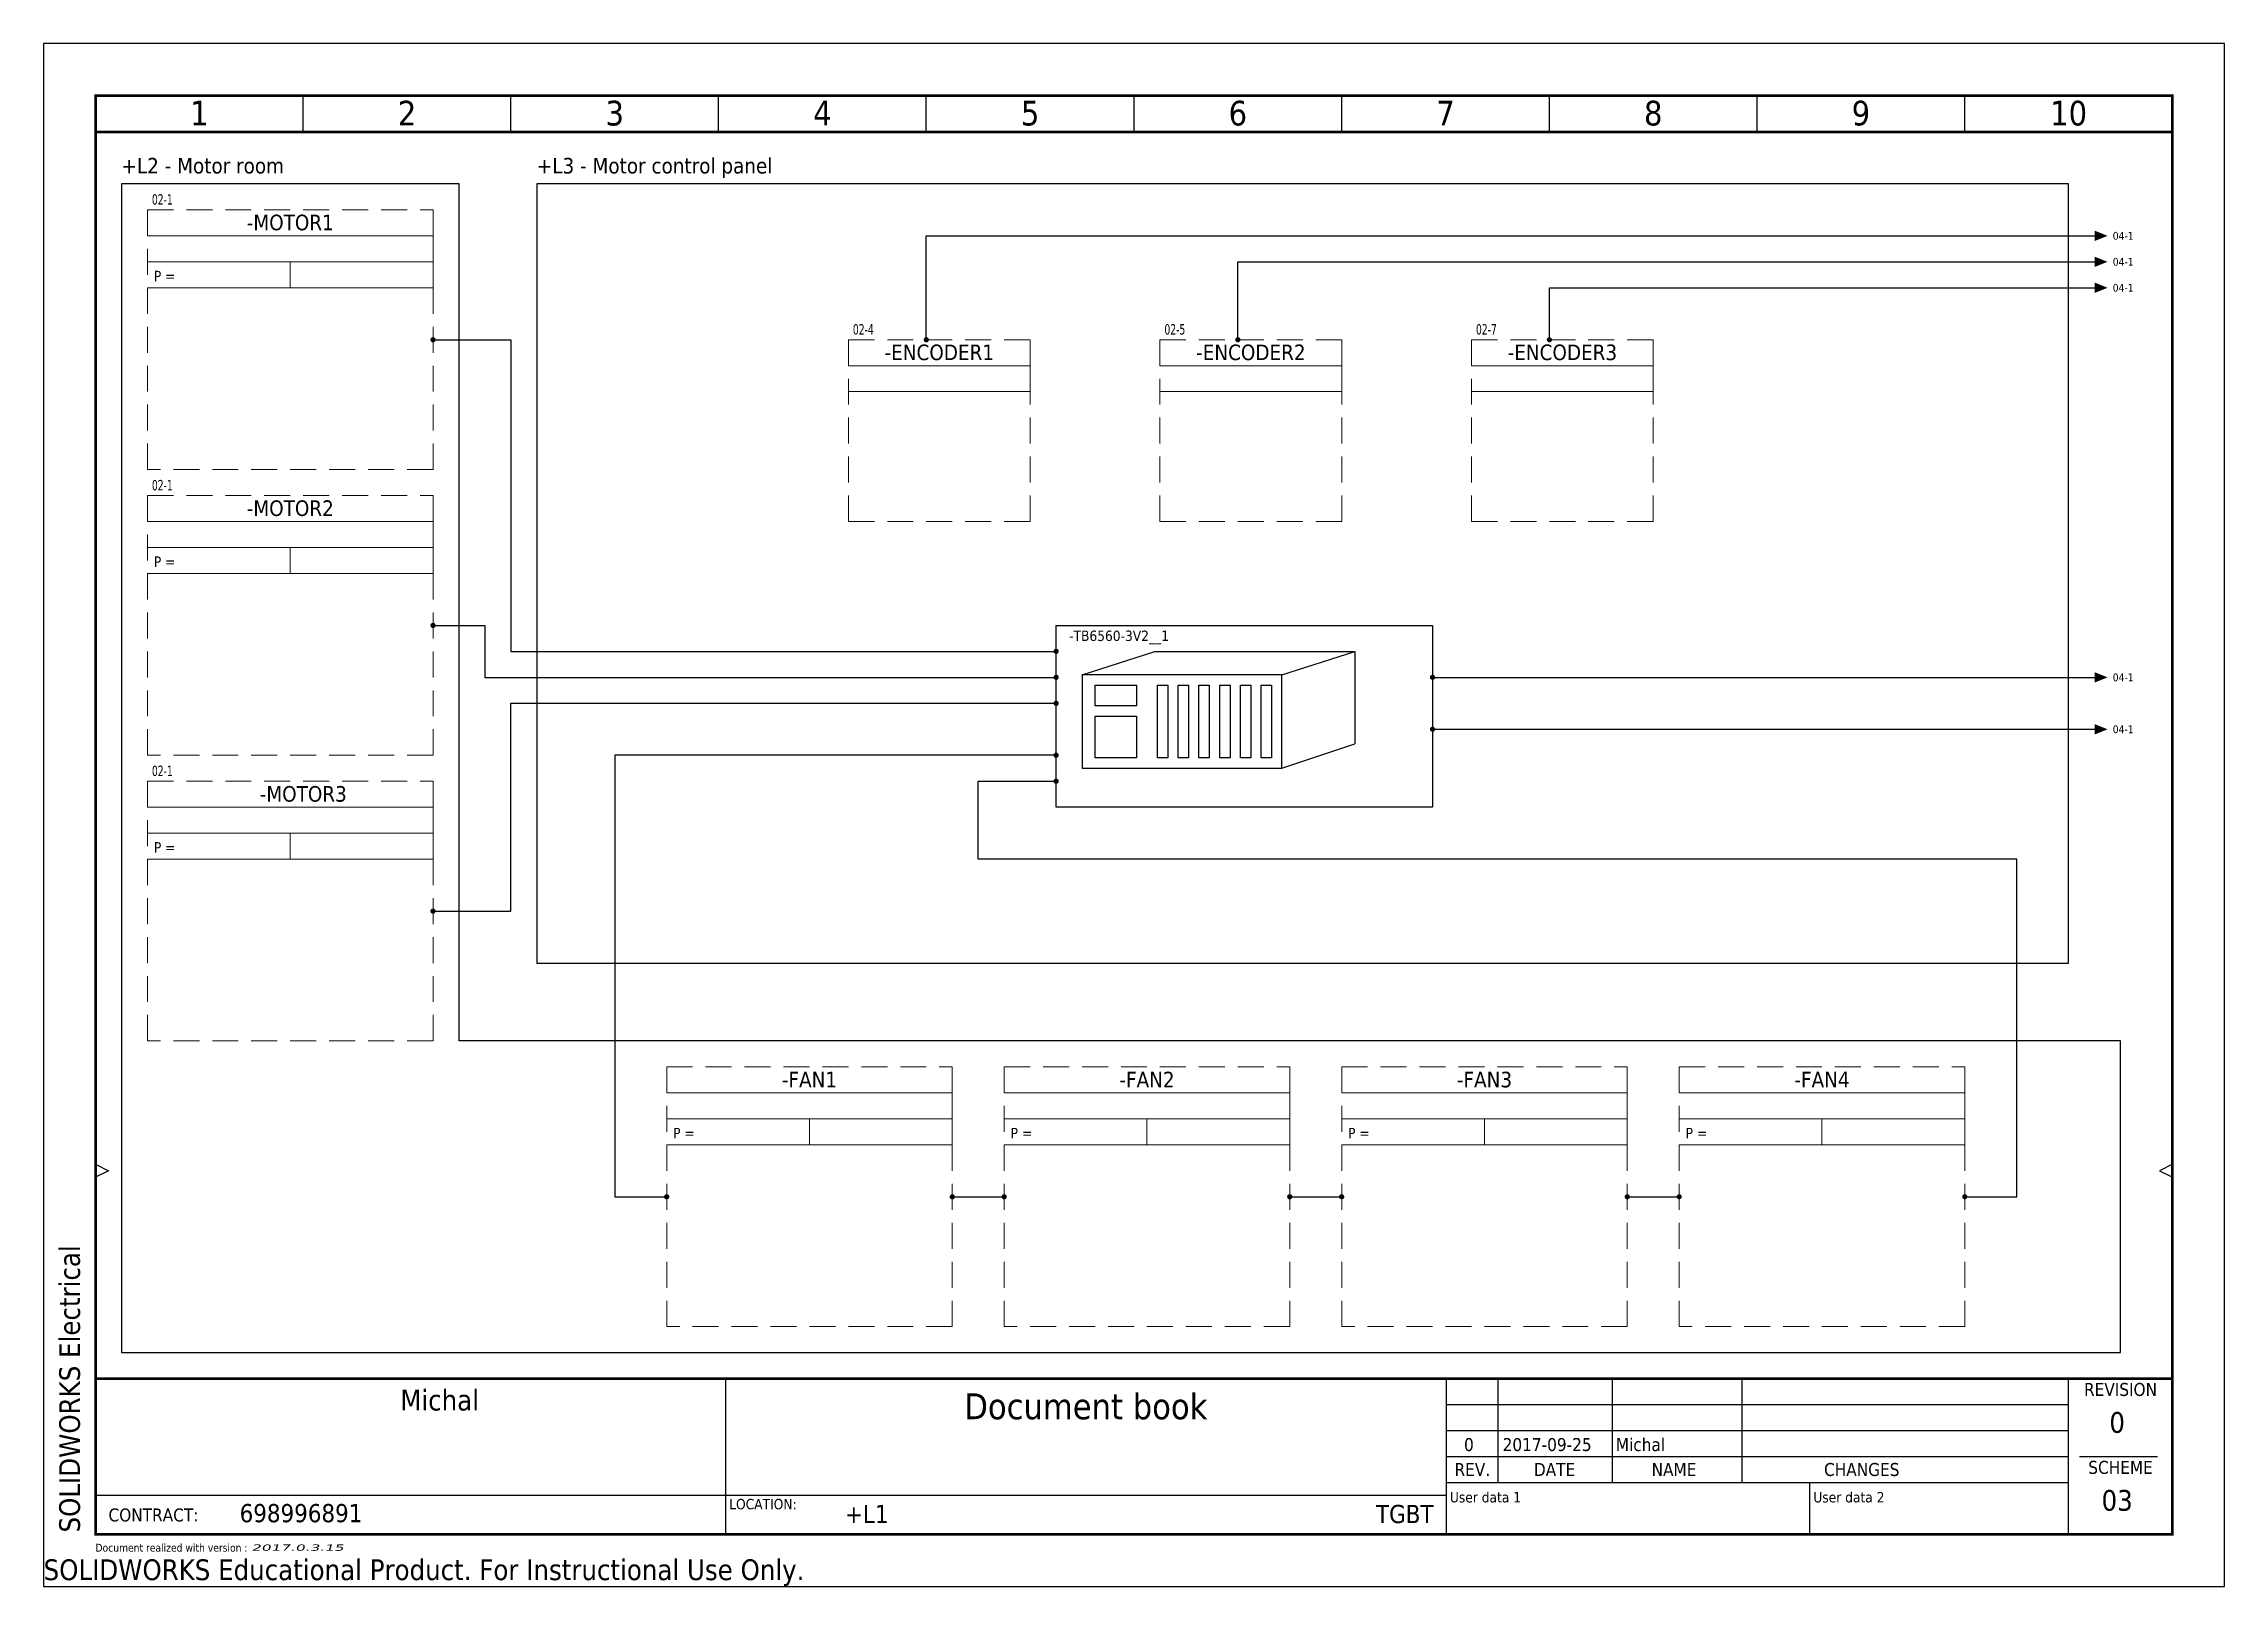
# Model space of a CAD drawing. Header units: millimetres. Extents: x 0 to 420, y 0 to 297.
import ezdxf
from ezdxf.enums import TextEntityAlignment as Align

# ---------------------------------------------------------------- set-up
doc = ezdxf.new("R2010")
doc.units = ezdxf.units.MM
doc.header["$LTSCALE"] = 10
doc.linetypes.add('CONTINU', pattern=[0])
doc.linetypes.add('INTERROMPU', pattern=[0.75, 0.5, -0.25])
doc.layers.add('DoNotPrint', color=7, linetype='Continuous', plot=False)
doc.layers.add('TITLEBLOCK', color=7, linetype='Continuous')
doc.styles.add('TAHOMA_STANDARD', font='tahoma.ttf')
doc.styles.add('tr_lcontour', font='', dxfattribs={"height": 3})
doc.styles.add('tr_link', font='', dxfattribs={"height": 1.5})
doc.styles.get('tr_lcontour').set_extended_font_data('Tahoma')
doc.styles.get('tr_link').set_extended_font_data('Tahoma')

# ---------------------------------------------------------------- blocks, each defined once
blk = doc.blocks.new('TR_FDP_BASEA3CA_EN')
at = {"color": 7}
for p, q in [((50, 280), (50, 287)), ((90, 280), (90, 287)), ((130, 280), (130, 287)), ((170, 280), (170, 287)), ((210, 280), (210, 287)), ((250, 280), (250, 287)), ((290, 280), (290, 287)), ((330, 280), (330, 287)), ((370, 280), (370, 287)), ((10, 81.25), (12.5, 80)), ((12.5, 80), (10, 78.75)), ((410, 81.25), (407.5, 80)), ((407.5, 80), (410, 78.75)), ((131.41, 10), (131.41, 40)), ((270.16, 10), (270.16, 40)), ((280.16, 20), (280.16, 40)), ((302.16, 20), (302.16, 40)), ((327.16, 20), (327.16, 40)), ((390, 10), (390, 40)), ((270.16, 35), (390, 35)), ((270.16, 30), (390, 30)), ((270.16, 25), (390, 25)), ((392.11, 25), (407.11, 25)), ((270.16, 17.5), (10, 17.5)), ((270.16, 20), (390, 20)), ((340.08, 20), (340.08, 10))]:
    blk.add_line(p, q, dxfattribs=at)
at = {"color": 7, "const_width": 0.5}
blk.add_lwpolyline([(10, 287), (410, 287), (410, 10), (10, 10)], close=True, dxfattribs=at)
for points in [[(10, 280), (410, 280)], [(10, 40), (410, 40)]]:
    blk.add_lwpolyline(points, dxfattribs=at)
at = {"layer": 'DoNotPrint', "color": 7}
for p, q in [((420, 297), (0, 297)), ((0, 297), (0, 0)), ((420, 0), (420, 297)), ((0, 0), (420, 0))]:
    blk.add_line(p, q, dxfattribs=at)
at = {"color": 7, "style": 'TAHOMA_STANDARD'}
for s, p in [('REVISION', (400, 37.91)), ('CHANGES', (350.16, 22.5)), ('SCHEME', (400, 22.91))]:
    blk.add_text(s, height=2.5, dxfattribs=at).set_placement(p, align=Align.MIDDLE_CENTER)
for s, p in [('REV.', (275.16, 22.5)), ('DATE', (291, 22.5)), ('NAME', (314, 22.5))]:
    blk.add_text(s, height=2.5, dxfattribs=at).set_placement(p, align=Align.MIDDLE)
for s, height, p in [('LOCATION:', 2, (132.04, 15.84)), ('CONTRACT:', 2.5, (12.5, 13.75)), ('Document realized with version :', 1.5, (9.99, 7.44))]:
    blk.add_text(s, height=height, dxfattribs=at).set_placement(p, align=Align.MIDDLE_LEFT)
for tag, height, p in [('#COL', 4.75, (30, 281.25)), ('#COL', 4.75, (70, 281.25)), ('#COL', 4.75, (110, 281.25)), ('#COL', 4.75, (150, 281.25)), ('#COL', 4.75, (190, 281.25)), ('#COL', 4.75, (230, 281.25)), ('#COL', 4.75, (270, 281.25)), ('#COL', 4.75, (310, 281.25)), ('#COL', 4.75, (350, 281.25)), ('#COL', 4.75, (390, 281.25)), ('#PROJECT_DWG_OFFICE', 4, (76.27, 33.86)), ('#BUNDLE_TZ_0_L1', 5, (200.73, 32.17)), ('#PROJECT_DWG_OFFICE_ADDRESS_1', 3, (76.27, 28.22)), ('#PROJECT_DWG_OFFICE_ADDRESS_2', 3, (76.27, 24.16)), ('#FOLIO_TZ_1_L1', 4, (200.8, 24.51)), ('#PROJECT_DWG_OFFICE_ADDRESS_3', 3, (76.27, 19.93)), ('#FOLIO_TZ_2_L1', 4, (200.74, 18.8))]:
    blk.add_attdef(tag, text='', height=height, dxfattribs=at).set_placement(p, align=Align.CENTER)
blk.add_attdef('#APP_NAME', text='', height=4, rotation=90, dxfattribs=at).set_placement((5, 10.37), align=Align.MIDDLE_LEFT)
for tag, height, p in [('#REV_NO_-0', 2.5, (274.5, 37.3)), ('#REV_NO_-1', 2.5, (274.5, 32.4)), ('#REV_NO', 4, (399.35, 31.56)), ('#REV_NO_-2', 2.5, (274.5, 27.3)), ('#FOLIO_TAG', 4, (399.35, 16.56))]:
    blk.add_attdef(tag, text='', height=height, dxfattribs=at).set_placement(p, align=Align.MIDDLE_CENTER)
for tag, height, p in [('#REV_CREATED_ON_-0', 2.5, (281, 37.2)), ('#REV_CREATED_BY_-0', 2.5, (302.7, 37.3)), ('#REV_NO_-0_TZ_0_L1', 2.5, (327.9, 37.3)), ('#REV_CREATED_BY_-1', 2.5, (302.7, 32.4)), ('#REV_CREATED_ON_-1', 2.5, (281, 32.1)), ('#REV_NO_-1_TZ_0_L1', 2.5, (327.9, 32.1)), ('#REV_CREATED_ON_-2', 2.5, (281, 27.3)), ('#REV_CREATED_BY_-2', 2.5, (302.8, 27.3)), ('#REV_NO_-2_TZ_0_L1', 2.5, (327.9, 27.5)), ('#FOLIO_LOC_TAG', 3.5, (154.33, 13.94))]:
    blk.add_attdef(tag, text='', height=height, dxfattribs=at).set_placement(p, align=Align.MIDDLE_LEFT)
for tag, p, height in [('##BUNDLE_TX_0_EN', (270.84, 16.16), 2), ('##BUNDLE_TX_1_EN', (340.84, 16.16), 2), ('#BUNDLE_TX_0', (271.84, 12.16), 2.5), ('#BUNDLE_TX_1', (342.1, 12.16), 2.5)]:
    blk.add_attdef(tag, p, '', height=height, dxfattribs=at)
blk.add_attdef('#PROJECT_CONTRACT_NUM', text='', height=3.5, dxfattribs=at).set_placement((37.75, 11.3), align=Align.BOTTOM_LEFT)
blk.add_attdef('#FOLIO_LOC_TZ_0_L1', text='', height=3.5, dxfattribs=at).set_placement((267.68, 13.94), align=Align.MIDDLE_RIGHT)
at = {"color": 7, "style": 'TAHOMA_STANDARD', "oblique": 15, "width": 2.071003}
blk.add_attdef('#ELVER', text='', height=1.21, dxfattribs=at).set_placement((40, 7.46), align=Align.MIDDLE_LEFT)
blk = doc.blocks.new('EW_SY_Motor3')
at = {"lineweight": 20}
for p, q in [((55, 0), (55, -15)), ((27.5, -10), (27.5, -15))]:
    blk.add_line(p, q, dxfattribs=at)
at = {"linetype": 'Continuous', "lineweight": 20}
for p, q in [((0, -5), (55, -5)), ((55, -10), (0, -10)), ((55, -15), (0, -15))]:
    blk.add_line(p, q, dxfattribs=at)
at = {"lineweight": 20, "style": 'TAHOMA_STANDARD'}
blk.add_text('P = ', height=2, dxfattribs=at).set_placement((1.24, -13.73))
at = {"linetype": 'CONTINU', "style": 'TAHOMA_STANDARD', "width": 0.75}
blk.add_attdef('#CROSS_REF', text='', height=2, dxfattribs=at).set_placement((0.86, 0.4), align=Align.BOTTOM_LEFT)
at = {"lineweight": 20, "style": 'TAHOMA_STANDARD'}
for tag, height, p in [('#TAG', 3, (27.5, -4.83)), ('#REF_DES_2', 2, (27.5, -9))]:
    blk.add_attdef(tag, text='', height=height, dxfattribs=at).set_placement(p, align=Align.BOTTOM_CENTER)
for tag, p in [('#TD_2', (8.36, -14.32)), ('#TD_3', (31.3, -14.32)), ('#COM_TX_0', (1, -19))]:
    blk.add_attdef(tag, text='', height=2, dxfattribs=at).set_placement(p, align=Align.BOTTOM_LEFT)
blk = doc.blocks.new('EW_SY_Fan')
at = {"lineweight": 20}
for p, q in [((55, 0), (55, -15)), ((27.5, -10), (27.5, -15))]:
    blk.add_line(p, q, dxfattribs=at)
at = {"linetype": 'Continuous', "lineweight": 20}
for p, q in [((0, -5), (55, -5)), ((55, -10), (0, -10)), ((55, -15), (0, -15))]:
    blk.add_line(p, q, dxfattribs=at)
at = {"lineweight": 20, "style": 'TAHOMA_STANDARD'}
blk.add_text('P = ', height=2, dxfattribs=at).set_placement((1.24, -13.73))
at = {"linetype": 'CONTINU', "style": 'TAHOMA_STANDARD', "width": 0.75}
blk.add_attdef('#CROSS_REF', text='', height=2, dxfattribs=at).set_placement((0.86, 0.4), align=Align.BOTTOM_LEFT)
at = {"lineweight": 20, "style": 'TAHOMA_STANDARD'}
for tag, height, p in [('#TAG', 3, (27.5, -4.83)), ('#REF_DES_2', 2, (27.5, -9))]:
    blk.add_attdef(tag, text='', height=height, dxfattribs=at).set_placement(p, align=Align.BOTTOM_CENTER)
for tag, p in [('#TD_2', (8.36, -14.32)), ('#TD_3', (31.3, -14.32)), ('#COM_TX_0', (1, -19))]:
    blk.add_attdef(tag, text='', height=2, dxfattribs=at).set_placement(p, align=Align.BOTTOM_LEFT)
blk = doc.blocks.new('TR_AR-API')
for p, q in [((5, -9.5), (19, -5)), ((19, -5), (57.5, -5)), ((43.5, -9.5), (57.5, -5)), ((57.5, -5), (57.5, -22.83)), ((5, -9.5), (5, -27.5)), ((43.5, -9.5), (5, -9.5)), ((19.5, -25.5), (19.5, -11.5)), ((19.5, -11.5), (21.5, -11.5)), ((21.5, -11.5), (21.5, -25.5)), ((23.5, -25.5), (23.5, -11.5)), ((23.5, -11.5), (25.5, -11.5)), ((25.5, -11.5), (25.5, -25.5)), ((27.5, -25.5), (27.5, -11.5)), ((27.5, -11.5), (29.5, -11.5)), ((29.5, -11.5), (29.5, -25.5)), ((31.5, -25.5), (31.5, -11.5)), ((31.5, -11.5), (33.5, -11.5)), ((33.5, -11.5), (33.5, -25.5)), ((35.5, -25.5), (35.5, -11.5)), ((35.5, -11.5), (37.5, -11.5)), ((37.5, -11.5), (37.5, -25.5)), ((39.5, -25.5), (39.5, -11.5)), ((39.5, -11.5), (41.5, -11.5)), ((41.5, -11.5), (41.5, -25.5)), ((43.5, -27.5), (43.5, -9.5)), ((43.5, -27.5), (57.5, -22.83)), ((5, -27.5), (43.5, -27.5)), ((21.5, -25.5), (19.5, -25.5)), ((25.5, -25.5), (23.5, -25.5)), ((29.5, -25.5), (27.5, -25.5)), ((33.5, -25.5), (31.5, -25.5)), ((37.5, -25.5), (35.5, -25.5)), ((41.5, -25.5), (39.5, -25.5))]:
    blk.add_line(p, q)
at = {"color": 253}
for p, q in [((7.5, -11.5), (15.5, -11.5)), ((7.5, -15.5), (7.5, -11.5)), ((15.5, -11.5), (15.5, -15.5)), ((15.5, -15.5), (7.5, -15.5)), ((7.5, -25.5), (7.5, -17.5)), ((7.5, -17.5), (15.5, -17.5)), ((15.5, -17.5), (15.5, -25.5)), ((15.5, -25.5), (7.5, -25.5))]:
    blk.add_line(p, q, dxfattribs=at)
at = {"style": 'TAHOMA_STANDARD'}
for tag, p in [('#TAG', (2.5, -3)), ('#TD_1', (2.5, -5.5)), ('#COM_TX_0', (52.5, -27.5)), ('#COM_TX_1', (52.5, -30))]:
    blk.add_attdef(tag, p, '', height=2, dxfattribs=at)
blk = doc.blocks.new('TR-OLINK')
blk.add_line((0, 2), (0, 2))
blk.add_solid([(1, 0), (-1, 0), (0, -2.5)])
blk = doc.blocks.new('Encoder')
at = {"lineweight": 20}
blk.add_line((35, 0), (35, -10), dxfattribs=at)
at = {"linetype": 'Continuous', "lineweight": 20}
for p, q in [((0, -5), (35, -5)), ((35, -10), (0, -10))]:
    blk.add_line(p, q, dxfattribs=at)
at = {"linetype": 'CONTINU', "style": 'TAHOMA_STANDARD', "width": 0.75}
blk.add_attdef('#CROSS_REF', text='', height=2, dxfattribs=at).set_placement((0.86, 0.4), align=Align.BOTTOM_LEFT)
at = {"lineweight": 20, "style": 'TAHOMA_STANDARD'}
for tag, height, p in [('#TAG', 3, (17.5, -4.83)), ('#REF_DES_2', 2, (17.5, -9))]:
    blk.add_attdef(tag, text='', height=height, dxfattribs=at).set_placement(p, align=Align.BOTTOM_CENTER)
blk.add_attdef('#COM_TX_0', text='', height=2, dxfattribs=at).set_placement((1, -14), align=Align.BOTTOM_LEFT)

msp = doc.modelspace()

# ---------------------------------------------------------------- linework, layer by layer
at = {"color": 21, "linetype": 'Continuous'}
for points in [[(15, 270), (15, 45), (400, 45), (400, 105), (80, 105), (80, 270)], [(95, 120), (390, 120), (390, 270), (95, 270)]]:
    msp.add_lwpolyline(points, close=True, dxfattribs=at)
at = {"linetype": 'INTERROMPU', "lineweight": 20}
for points in [[(20, 265), (75, 265), (75, 215), (20, 215)], [(155, 240), (190, 240), (190, 205), (155, 205)], [(215, 240), (250, 240), (250, 205), (215, 205)], [(275, 240), (310, 240), (310, 205), (275, 205)], [(20, 210), (75, 210), (75, 160), (20, 160)], [(20, 155), (75, 155), (75, 105), (20, 105)], [(120, 100), (175, 100), (175, 50), (120, 50)], [(185, 100), (240, 100), (240, 50), (185, 50)], [(250, 100), (305, 100), (305, 50), (250, 50)], [(315, 100), (370, 100), (370, 50), (315, 50)]]:
    msp.add_lwpolyline(points, close=True, dxfattribs=at)
at = {"color": 5, "linetype": 'Continuous'}
for points in [[(170, 240), (170, 260), (395, 260)], [(230, 240), (230, 255), (395, 255)], [(290, 240), (290, 250), (395, 250)], [(75, 240), (90, 240), (90, 180), (195, 180)], [(75, 185), (85, 185), (85, 175), (195, 175)], [(267.5, 175), (335, 175), (335, 175), (395, 175)], [(75, 130), (90, 130), (90, 170), (195, 170)], [(267.5, 165), (330, 165), (330, 165), (395, 165)], [(195, 160), (110, 160), (110, 75), (120, 75)], [(370, 75), (380, 75), (380, 140), (180, 140), (180, 155), (195, 155)], [(175, 75), (180, 75), (180, 75), (185, 75)], [(240, 75), (245, 75), (245, 75), (250, 75)], [(305, 75), (310, 75), (310, 75), (315, 75)]]:
    msp.add_lwpolyline(points, dxfattribs=at)
at = {"color": 12}
for points in [[(75.28, 240, 0.45, 0.45, 1), (74.72, 240, 0.45, 0.45, 1)], [(170.28, 240, 0.45, 0.45, 1), (169.72, 240, 0.45, 0.45, 1)], [(230.28, 240, 0.45, 0.45, 1), (229.72, 240, 0.45, 0.45, 1)], [(290.27, 240, 0.45, 0.45, 1), (289.73, 240, 0.45, 0.45, 1)], [(75.28, 185, 0.45, 0.45, 1), (74.72, 185, 0.45, 0.45, 1)], [(195.28, 180, 0.45, 0.45, 1), (194.72, 180, 0.45, 0.45, 1)], [(195.28, 175, 0.45, 0.45, 1), (194.72, 175, 0.45, 0.45, 1)], [(267.77, 175, 0.45, 0.45, 1), (267.23, 175, 0.45, 0.45, 1)], [(195.28, 170, 0.45, 0.45, 1), (194.72, 170, 0.45, 0.45, 1)], [(267.77, 165, 0.45, 0.45, 1), (267.23, 165, 0.45, 0.45, 1)], [(195.28, 160, 0.45, 0.45, 1), (194.72, 160, 0.45, 0.45, 1)], [(195.28, 155, 0.45, 0.45, 1), (194.72, 155, 0.45, 0.45, 1)], [(75.28, 130, 0.45, 0.45, 1), (74.72, 130, 0.45, 0.45, 1)], [(120.28, 75, 0.45, 0.45, 1), (119.72, 75, 0.45, 0.45, 1)], [(175.28, 75, 0.45, 0.45, 1), (174.72, 75, 0.45, 0.45, 1)], [(185.28, 75, 0.45, 0.45, 1), (184.72, 75, 0.45, 0.45, 1)], [(240.28, 75, 0.45, 0.45, 1), (239.72, 75, 0.45, 0.45, 1)], [(250.28, 75, 0.45, 0.45, 1), (249.72, 75, 0.45, 0.45, 1)], [(305.27, 75, 0.45, 0.45, 1), (304.73, 75, 0.45, 0.45, 1)], [(315.27, 75, 0.45, 0.45, 1), (314.73, 75, 0.45, 0.45, 1)], [(370.27, 75, 0.45, 0.45, 1), (369.73, 75, 0.45, 0.45, 1)]]:
    msp.add_lwpolyline(points, format="xyseb", close=True, dxfattribs=at)
msp.add_lwpolyline([(195, 185), (267.5, 185), (267.5, 150), (195, 150)], close=True)

# ---------------------------------------------------------------- block references
for name, p, values in [('EW_SY_Motor3', (20, 265), {'#TAG': '-MOTOR1', '#CROSS_REF': '02-1'}), ('Encoder', (155, 240), {'#CROSS_REF': '02-4', '#TAG': '-ENCODER1'}), ('Encoder', (215, 240), {'#CROSS_REF': '02-5', '#TAG': '-ENCODER2'}), ('Encoder', (275, 240), {'#CROSS_REF': '02-7', '#TAG': '-ENCODER3'}), ('EW_SY_Motor3', (20, 210), {'#TAG': '-MOTOR2', '#CROSS_REF': '02-1'}), ('TR_AR-API', (195, 185), {'#TAG': '-TB6560-3V2__1'}), ('EW_SY_Fan', (120, 100), {'#TAG': '-FAN1'}), ('EW_SY_Fan', (185, 100), {'#TAG': '-FAN2'}), ('EW_SY_Fan', (250, 100), {'#TAG': '-FAN3'}), ('EW_SY_Fan', (315, 100), {'#TAG': '-FAN4'})]:
    msp.add_blockref(name, p).add_auto_attribs(values)
at = {"rotation": 90}
for p in [(395, 260), (395, 255), (395, 250), (395, 175), (395, 165)]:
    msp.add_blockref('TR-OLINK', p, dxfattribs=at)
ref = msp.add_blockref('EW_SY_Motor3', (20, 155))
ref.add_attrib('#TAG', '-MOTOR3', dxfattribs={"lineweight": 20, "height": 3, "style": 'TAHOMA_STANDARD'}).set_placement((50, 150.17), align=Align.BOTTOM_CENTER)
ref.add_attrib('#CROSS_REF', '02-1', dxfattribs={"linetype": 'CONTINU', "height": 2, "style": 'TAHOMA_STANDARD', "width": 0.75}).set_placement((20.86, 155.4), align=Align.BOTTOM_LEFT)
at = {"layer": 'TITLEBLOCK'}
ref = msp.add_blockref('TR_FDP_BASEA3CA_EN', (0, 0), dxfattribs=at)
ref.add_attrib('#COL', '1', dxfattribs={"layer": '0', "color": 7, "height": 4.75, "style": 'TAHOMA_STANDARD'}).set_placement((30, 281.25), align=Align.CENTER)
ref.add_attrib('#COL', '2', dxfattribs={"layer": '0', "color": 7, "height": 4.75, "style": 'TAHOMA_STANDARD'}).set_placement((70, 281.25), align=Align.CENTER)
ref.add_attrib('#COL', '3', dxfattribs={"layer": '0', "color": 7, "height": 4.75, "style": 'TAHOMA_STANDARD'}).set_placement((110, 281.25), align=Align.CENTER)
ref.add_attrib('#COL', '4', dxfattribs={"layer": '0', "color": 7, "height": 4.75, "style": 'TAHOMA_STANDARD'}).set_placement((150, 281.25), align=Align.CENTER)
ref.add_attrib('#COL', '5', dxfattribs={"layer": '0', "color": 7, "height": 4.75, "style": 'TAHOMA_STANDARD'}).set_placement((190, 281.25), align=Align.CENTER)
ref.add_attrib('#COL', '6', dxfattribs={"layer": '0', "color": 7, "height": 4.75, "style": 'TAHOMA_STANDARD'}).set_placement((230, 281.25), align=Align.CENTER)
ref.add_attrib('#COL', '7', dxfattribs={"layer": '0', "color": 7, "height": 4.75, "style": 'TAHOMA_STANDARD'}).set_placement((270, 281.25), align=Align.CENTER)
ref.add_attrib('#COL', '8', dxfattribs={"layer": '0', "color": 7, "height": 4.75, "style": 'TAHOMA_STANDARD'}).set_placement((310, 281.25), align=Align.CENTER)
ref.add_attrib('#COL', '9', dxfattribs={"layer": '0', "color": 7, "height": 4.75, "style": 'TAHOMA_STANDARD'}).set_placement((350, 281.25), align=Align.CENTER)
ref.add_attrib('#COL', '10', dxfattribs={"layer": '0', "color": 7, "height": 4.75, "style": 'TAHOMA_STANDARD'}).set_placement((390, 281.25), align=Align.CENTER)
ref.add_attrib('#FOLIO_TAG', '03', dxfattribs={"layer": '0', "color": 7, "height": 4, "style": 'TAHOMA_STANDARD'}).set_placement((399.35, 16.56), align=Align.MIDDLE_CENTER)
ref.add_attrib('#FOLIO_LOC_TAG', '+L1', dxfattribs={"layer": '0', "color": 7, "height": 3.5, "style": 'TAHOMA_STANDARD'}).set_placement((154.33, 13.94), align=Align.MIDDLE_LEFT)
ref.add_attrib('#FOLIO_LOC_TZ_0_L1', 'TGBT', dxfattribs={"layer": '0', "color": 7, "height": 3.5, "style": 'TAHOMA_STANDARD'}).set_placement((267.68, 13.94), align=Align.MIDDLE_RIGHT)
ref.add_attrib('#BUNDLE_TZ_0_L1', 'Document book', dxfattribs={"layer": '0', "color": 7, "height": 5, "style": 'TAHOMA_STANDARD'}).set_placement((200.73, 32.17), align=Align.CENTER)
ref.add_attrib('#PROJECT_CONTRACT_NUM', '698996891', dxfattribs={"layer": '0', "color": 7, "height": 3.5, "style": 'TAHOMA_STANDARD'}).set_placement((37.75, 11.3), align=Align.BOTTOM_LEFT)
ref.add_attrib('#REV_NO', '0', dxfattribs={"layer": '0', "color": 7, "height": 4, "style": 'TAHOMA_STANDARD'}).set_placement((399.35, 31.56), align=Align.MIDDLE_CENTER)
ref.add_attrib('#ELVER', '2017.0.3.15', dxfattribs={"layer": '0', "color": 7, "height": 1.2071, "style": 'TAHOMA_STANDARD', "oblique": 15, "width": 2.071003}).set_placement((40, 7.46), align=Align.MIDDLE_LEFT)
ref.add_attrib('#PROJECT_DWG_OFFICE', 'Michal', dxfattribs={"layer": '0', "color": 7, "height": 4, "style": 'TAHOMA_STANDARD'}).set_placement((76.27, 33.86), align=Align.CENTER)
ref.add_attrib('##BUNDLE_TX_0_EN', 'User data 1', (270.84, 16.16), dxfattribs={"layer": '0', "color": 7, "height": 2, "style": 'TAHOMA_STANDARD'})
ref.add_attrib('##BUNDLE_TX_1_EN', 'User data 2', (340.84, 16.16), dxfattribs={"layer": '0', "color": 7, "height": 2, "style": 'TAHOMA_STANDARD'})
ref.add_attrib('#REV_NO_-2', '0', dxfattribs={"layer": '0', "color": 7, "height": 2.5, "style": 'TAHOMA_STANDARD'}).set_placement((274.5, 27.3), align=Align.MIDDLE_CENTER)
ref.add_attrib('#REV_CREATED_ON_-2', '2017-09-25', dxfattribs={"layer": '0', "color": 7, "height": 2.5, "style": 'TAHOMA_STANDARD'}).set_placement((281, 27.3), align=Align.MIDDLE_LEFT)
ref.add_attrib('#REV_CREATED_BY_-2', 'Michal', dxfattribs={"layer": '0', "color": 7, "height": 2.5, "style": 'TAHOMA_STANDARD'}).set_placement((302.8, 27.3), align=Align.MIDDLE_LEFT)
ref.add_attrib('#APP_NAME', 'SOLIDWORKS Electrical', dxfattribs={"layer": '0', "color": 7, "height": 4, "rotation": 90, "style": 'TAHOMA_STANDARD'}).set_placement((5, 10.37), align=Align.MIDDLE_LEFT)

# ---------------------------------------------------------------- texts
at = {"style": 'tr_lcontour'}
for s, p in [('+L2 - Motor room', (15, 272)), ('+L3 - Motor control panel', (95, 272))]:
    msp.add_text(s, height=3, dxfattribs=at).set_placement(p)
at = {"style": 'tr_link'}
for p in [(398.5, 260), (398.5, 255), (398.5, 250), (398.5, 175), (398.5, 165)]:
    msp.add_text('04-1', height=1.5, dxfattribs=at).set_placement(p, align=Align.MIDDLE_LEFT)
at = {"color": 1, "true_color": 0xff0000, "style": 'TAHOMA_STANDARD'}
msp.add_text('SOLIDWORKS Educational Product. For Instructional Use Only.', height=4, dxfattribs=at).set_placement((0, 0), align=Align.BOTTOM_LEFT)

doc.saveas('drawing.dxf')
